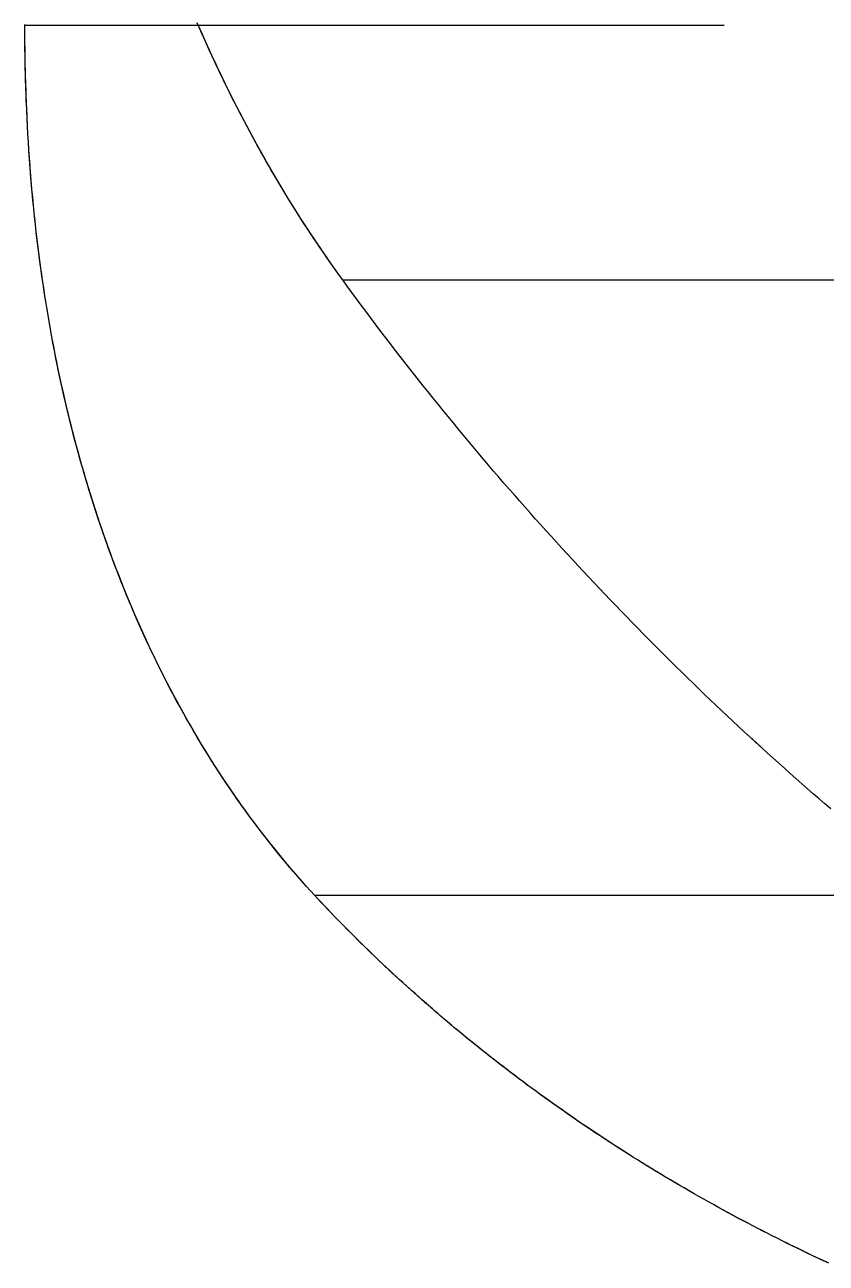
# Model space of a CAD drawing. Extents: x -11 to 23.5, y -3.8 to 3.8.
# Drawn here: x 0.801 to 1.259, y -3.392 to -2.683 of the extents above; entities that cross this region are included whole.
import ezdxf

# ---------------------------------------------------------------- set-up
doc = ezdxf.new("R2010")
doc.units = 0
doc.linetypes.add('PHL_CENTER', pattern=[0.75, 0.4, -0.35])
doc.linetypes.add('PHL_THICK', pattern=[0])
doc.layers.add('PROJECTION', color=7, linetype='CONTINUOUS')

msp = doc.modelspace()

# ---------------------------------------------------------------- linework, layer by layer
at = {"layer": 'PROJECTION', "color": 7, "linetype": 'PHL_THICK'}
for p, q in [((0.801003, -2.683608), (0.801003, -2.683139)), ((0.801025, -2.688003), (0.801003, -2.683608)), ((0.900967, -2.685332), (0.899661, -2.682325)), ((0.902283, -2.688332), (0.900967, -2.685332)), ((0.801059, -2.692407), (0.801025, -2.688003)), ((0.801109, -2.696821), (0.801059, -2.692407)), ((0.903611, -2.691326), (0.902283, -2.688332)), ((0.90495, -2.694314), (0.903611, -2.691326)), ((0.801175, -2.701245), (0.801109, -2.696821)), ((0.906301, -2.697296), (0.90495, -2.694314)), ((0.907663, -2.700271), (0.906301, -2.697296)), ((0.909036, -2.70324), (0.907663, -2.700271)), ((0.801258, -2.705677), (0.801175, -2.701245)), ((0.801358, -2.710119), (0.801258, -2.705677)), ((0.910421, -2.706202), (0.909036, -2.70324)), ((0.911817, -2.709158), (0.910421, -2.706202)), ((0.801475, -2.714568), (0.801358, -2.710119)), ((0.913225, -2.712108), (0.911817, -2.709158)), ((0.914644, -2.715051), (0.913225, -2.712108)), ((0.80161, -2.719027), (0.801475, -2.714568)), ((0.801763, -2.723493), (0.80161, -2.719027)), ((0.916074, -2.717987), (0.914644, -2.715051)), ((0.917517, -2.720917), (0.916074, -2.717987)), ((0.91897, -2.72384), (0.917517, -2.720917)), ((0.801934, -2.727967), (0.801763, -2.723493)), ((0.802124, -2.732449), (0.801934, -2.727967)), ((0.920436, -2.726757), (0.91897, -2.72384)), ((0.921913, -2.729668), (0.920436, -2.726757)), ((0.802333, -2.736938), (0.802124, -2.732449)), ((0.923402, -2.732571), (0.921913, -2.729668)), ((0.924902, -2.735468), (0.923402, -2.732571)), ((0.926415, -2.738358), (0.924902, -2.735468)), ((0.80256, -2.741433), (0.802333, -2.736938)), ((0.802808, -2.745936), (0.80256, -2.741433)), ((0.927939, -2.741242), (0.926415, -2.738358)), ((0.929475, -2.744118), (0.927939, -2.741242)), ((0.803075, -2.750445), (0.802808, -2.745936)), ((0.931022, -2.746989), (0.929475, -2.744118)), ((0.932582, -2.749852), (0.931022, -2.746989)), ((0.934154, -2.752708), (0.932582, -2.749852)), ((0.803362, -2.754961), (0.803075, -2.750445)), ((0.80367, -2.759482), (0.803362, -2.754961)), ((0.935737, -2.755558), (0.934154, -2.752708)), ((0.937333, -2.7584), (0.935737, -2.755558)), ((0.803998, -2.764007), (0.80367, -2.759482)), ((0.804347, -2.768532), (0.803998, -2.764007)), ((0.93894, -2.761236), (0.937333, -2.7584)), ((0.94056, -2.764065), (0.93894, -2.761236)), ((0.942191, -2.766886), (0.94056, -2.764065)), ((0.804716, -2.773056), (0.804347, -2.768532)), ((0.943835, -2.769701), (0.942191, -2.766886)), ((0.945491, -2.772509), (0.943835, -2.769701)), ((0.805106, -2.777579), (0.804716, -2.773056)), ((0.805275, -2.779456), (0.804875, -2.774913)), ((0.805518, -2.7821), (0.805106, -2.777579)), ((0.947159, -2.77531), (0.945491, -2.772509)), ((0.948839, -2.778103), (0.947159, -2.77531)), ((0.950531, -2.780888), (0.948839, -2.778103)), ((0.805696, -2.784004), (0.805275, -2.779456)), ((0.80595, -2.786621), (0.805518, -2.7821)), ((0.80614, -2.788555), (0.805696, -2.784004)), ((0.952233, -2.783664), (0.950531, -2.780888)), ((0.953946, -2.78643), (0.952233, -2.783664)), ((0.806403, -2.79114), (0.80595, -2.786621)), ((0.806606, -2.793109), (0.80614, -2.788555)), ((0.806878, -2.795657), (0.806403, -2.79114)), ((0.95567, -2.789187), (0.953946, -2.78643)), ((0.957405, -2.791934), (0.95567, -2.789187)), ((0.959151, -2.794672), (0.957405, -2.791934)), ((0.807094, -2.797665), (0.806606, -2.793109)), ((0.807375, -2.800172), (0.806878, -2.795657)), ((0.807605, -2.802218), (0.807094, -2.797665)), ((0.960908, -2.797401), (0.959151, -2.794672)), ((0.962675, -2.800121), (0.960908, -2.797401)), ((0.807893, -2.804685), (0.807375, -2.800172)), ((0.808137, -2.806766), (0.807605, -2.802218)), ((0.808434, -2.809196), (0.807893, -2.804685)), ((0.964454, -2.80283), (0.962675, -2.800121)), ((0.966243, -2.805531), (0.964454, -2.80283)), ((0.968043, -2.808223), (0.966243, -2.805531)), ((0.808692, -2.811309), (0.808137, -2.806766)), ((0.808996, -2.813703), (0.808434, -2.809196)), ((0.809269, -2.815848), (0.808692, -2.811309)), ((0.80958, -2.818208), (0.808996, -2.813703)), ((0.969855, -2.810904), (0.968043, -2.808223)), ((0.971677, -2.813577), (0.969855, -2.810904)), ((0.973509, -2.81624), (0.971677, -2.813577)), ((0.809869, -2.820381), (0.809269, -2.815848)), ((0.810187, -2.822709), (0.80958, -2.818208)), ((0.810491, -2.824909), (0.809869, -2.820381)), ((0.975353, -2.818893), (0.973509, -2.81624)), ((0.977208, -2.821537), (0.975353, -2.818893)), ((0.810817, -2.827207), (0.810187, -2.822709)), ((0.811136, -2.829432), (0.810491, -2.824909)), ((0.811469, -2.831701), (0.810817, -2.827207)), ((0.979074, -2.824172), (0.977208, -2.821537)), ((0.98095, -2.826797), (0.979074, -2.824172)), ((0.982837, -2.829413), (0.98095, -2.826797)), ((0.811803, -2.833949), (0.811136, -2.829432)), ((0.812144, -2.836191), (0.811469, -2.831701)), ((0.812494, -2.83846), (0.811803, -2.833949)), ((0.985451, -2.833005), (0.982837, -2.829413)), ((0.982837, -2.829413), (13.619163, -2.829413)), ((0.988077, -2.836596), (0.985451, -2.833005)), ((0.812842, -2.840677), (0.812144, -2.836191)), ((0.813207, -2.842964), (0.812494, -2.83846)), ((0.813563, -2.845159), (0.812842, -2.840677)), ((0.990715, -2.840184), (0.988077, -2.836596)), ((0.993366, -2.843768), (0.990715, -2.840184)), ((0.813944, -2.847463), (0.813207, -2.842964)), ((0.814307, -2.849636), (0.813563, -2.845159)), ((0.814704, -2.851954), (0.813944, -2.847463)), ((0.996028, -2.847349), (0.993366, -2.843768)), ((0.998704, -2.850927), (0.996028, -2.847349)), ((0.815075, -2.854108), (0.814307, -2.849636)), ((0.815487, -2.856439), (0.814704, -2.851954)), ((0.815867, -2.858575), (0.815075, -2.854108)), ((1.001391, -2.854501), (0.998704, -2.850927)), ((1.00409, -2.858072), (1.001391, -2.854501)), ((0.816293, -2.860917), (0.815487, -2.856439)), ((0.816682, -2.863036), (0.815867, -2.858575)), ((0.817123, -2.865387), (0.816293, -2.860917)), ((0.817521, -2.867492), (0.816682, -2.863036)), ((1.006801, -2.861638), (1.00409, -2.858072)), ((1.009523, -2.865201), (1.006801, -2.861638)), ((0.817977, -2.869851), (0.817123, -2.865387)), ((0.818384, -2.871942), (0.817521, -2.867492)), ((0.818854, -2.874306), (0.817977, -2.869851)), ((1.012257, -2.868759), (1.009523, -2.865201)), ((1.015002, -2.872312), (1.012257, -2.868759)), ((0.819271, -2.876382), (0.818384, -2.871942)), ((0.819756, -2.878753), (0.818854, -2.874306)), ((0.820181, -2.880811), (0.819271, -2.876382)), ((1.017759, -2.875861), (1.015002, -2.872312)), ((1.020527, -2.879406), (1.017759, -2.875861)), ((0.820681, -2.883192), (0.819756, -2.878753)), ((0.821114, -2.885229), (0.820181, -2.880811)), ((0.82163, -2.887623), (0.820681, -2.883192)), ((1.023306, -2.882945), (1.020527, -2.879406)), ((1.026095, -2.88648), (1.023306, -2.882945)), ((0.82207, -2.889635), (0.821114, -2.885229)), ((0.822604, -2.892045), (0.82163, -2.887623)), ((0.82305, -2.89403), (0.82207, -2.889635)), ((1.028896, -2.890009), (1.026095, -2.88648)), ((1.031707, -2.893533), (1.028896, -2.890009)), ((0.823602, -2.896459), (0.822604, -2.892045)), ((0.824053, -2.898413), (0.82305, -2.89403)), ((0.824624, -2.900863), (0.823602, -2.896459)), ((0.825079, -2.902784), (0.824053, -2.898413)), ((1.034528, -2.897051), (1.031707, -2.893533)), ((1.03736, -2.900564), (1.034528, -2.897051)), ((0.82567, -2.905254), (0.824624, -2.900863)), ((0.826129, -2.907143), (0.825079, -2.902784)), ((0.82674, -2.909631), (0.82567, -2.905254)), ((1.040202, -2.904071), (1.03736, -2.900564)), ((1.043054, -2.907572), (1.040202, -2.904071)), ((0.827202, -2.91149), (0.826129, -2.907143)), ((0.827832, -2.913995), (0.82674, -2.909631)), ((0.828298, -2.915824), (0.827202, -2.91149)), ((1.045915, -2.911067), (1.043054, -2.907572)), ((1.048787, -2.914555), (1.045915, -2.911067)), ((0.828948, -2.918344), (0.827832, -2.913995)), ((0.829418, -2.920145), (0.828298, -2.915824)), ((0.830088, -2.92268), (0.828948, -2.918344)), ((1.051668, -2.918037), (1.048787, -2.914555)), ((1.054559, -2.921512), (1.051668, -2.918037)), ((0.830562, -2.924453), (0.829418, -2.920145)), ((0.831251, -2.927001), (0.830088, -2.92268)), ((0.831729, -2.928747), (0.830562, -2.924453)), ((0.832437, -2.931308), (0.831251, -2.927001)), ((1.057459, -2.924981), (1.054559, -2.921512)), ((1.060369, -2.928442), (1.057459, -2.924981)), ((0.832918, -2.933026), (0.831729, -2.928747)), ((0.833647, -2.9356), (0.832437, -2.931308)), ((0.834131, -2.937289), (0.832918, -2.933026)), ((1.063288, -2.931897), (1.060369, -2.928442)), ((1.066215, -2.935344), (1.063288, -2.931897)), ((0.83488, -2.939877), (0.833647, -2.9356)), ((0.835366, -2.941536), (0.834131, -2.937289)), ((0.836136, -2.944137), (0.83488, -2.939877)), ((1.069152, -2.938785), (1.066215, -2.935344)), ((1.072098, -2.942217), (1.069152, -2.938785)), ((0.836624, -2.945767), (0.835366, -2.941536)), ((0.837415, -2.94838), (0.836136, -2.944137)), ((0.837905, -2.949981), (0.836624, -2.945767)), ((0.838717, -2.952606), (0.837415, -2.94838)), ((1.075052, -2.945643), (1.072098, -2.942217)), ((1.078015, -2.949061), (1.075052, -2.945643)), ((0.839208, -2.95418), (0.837905, -2.949981)), ((0.840041, -2.956815), (0.838717, -2.952606)), ((0.840534, -2.95836), (0.839208, -2.95418)), ((1.080987, -2.952472), (1.078015, -2.949061)), ((1.083968, -2.955876), (1.080987, -2.952472)), ((0.841388, -2.961007), (0.840041, -2.956815)), ((0.841882, -2.962523), (0.840534, -2.95836)), ((0.842758, -2.965181), (0.841388, -2.961007)), ((0.843253, -2.966668), (0.841882, -2.962523)), ((1.086957, -2.959271), (1.083968, -2.955876)), ((1.089954, -2.962659), (1.086957, -2.959271)), ((0.84415, -2.969336), (0.842758, -2.965181)), ((0.844645, -2.970794), (0.843253, -2.966668)), ((0.845564, -2.973472), (0.84415, -2.969336)), ((1.09296, -2.96604), (1.089954, -2.962659)), ((1.095975, -2.969412), (1.09296, -2.96604)), ((1.098997, -2.972777), (1.095975, -2.969412)), ((0.84606, -2.974902), (0.844645, -2.970794)), ((0.847, -2.97759), (0.845564, -2.973472)), ((0.847496, -2.978992), (0.84606, -2.974902)), ((1.102027, -2.976133), (1.098997, -2.972777)), ((1.105066, -2.979482), (1.102027, -2.976133)), ((0.848459, -2.981687), (0.847, -2.97759)), ((0.848954, -2.983061), (0.847496, -2.978992)), ((0.849939, -2.985766), (0.848459, -2.981687)), ((0.850433, -2.987111), (0.848954, -2.983061)), ((1.108112, -2.982822), (1.105066, -2.979482)), ((1.111166, -2.986155), (1.108112, -2.982822)), ((0.851441, -2.989824), (0.849939, -2.985766)), ((0.851934, -2.991141), (0.850433, -2.987111)), ((0.852964, -2.993862), (0.851441, -2.989824)), ((1.114228, -2.989479), (1.111166, -2.986155)), ((1.117298, -2.992794), (1.114228, -2.989479)), ((0.853456, -2.99515), (0.851934, -2.991141)), ((0.854508, -2.997878), (0.852964, -2.993862)), ((0.854999, -2.99914), (0.853456, -2.99515)), ((0.856074, -3.001874), (0.854508, -2.997878)), ((1.120375, -2.996101), (1.117298, -2.992794)), ((1.12346, -2.9994), (1.120375, -2.996101)), ((0.856563, -3.003109), (0.854999, -2.99914)), ((0.85766, -3.005848), (0.856074, -3.001874)), ((0.858148, -3.007056), (0.856563, -3.003109)), ((1.126552, -3.00269), (1.12346, -2.9994)), ((1.129651, -3.005972), (1.126552, -3.00269)), ((0.859268, -3.009802), (0.85766, -3.005848)), ((0.859753, -3.010982), (0.858148, -3.007056)), ((0.860896, -3.013734), (0.859268, -3.009802)), ((0.861379, -3.014886), (0.859753, -3.010982)), ((1.132757, -3.009244), (1.129651, -3.005972)), ((1.135871, -3.012508), (1.132757, -3.009244)), ((0.862545, -3.017644), (0.860896, -3.013734)), ((0.863024, -3.018767), (0.861379, -3.014886)), ((0.864214, -3.021532), (0.862545, -3.017644)), ((0.864689, -3.022627), (0.863024, -3.018767)), ((1.138992, -3.015763), (1.135871, -3.012508)), ((1.142119, -3.019009), (1.138992, -3.015763)), ((1.145254, -3.022246), (1.142119, -3.019009)), ((0.865903, -3.025396), (0.864214, -3.021532)), ((0.866375, -3.026464), (0.864689, -3.022627)), ((0.867611, -3.029237), (0.865903, -3.025396)), ((1.148395, -3.025474), (1.145254, -3.022246)), ((1.151543, -3.028693), (1.148395, -3.025474)), ((0.86808, -3.030279), (0.866375, -3.026464)), ((0.869339, -3.033055), (0.867611, -3.029237)), ((0.869804, -3.034071), (0.86808, -3.030279)), ((0.871087, -3.036849), (0.869339, -3.033055)), ((1.154697, -3.031902), (1.151543, -3.028693)), ((1.157858, -3.035102), (1.154697, -3.031902)), ((0.871548, -3.037841), (0.869804, -3.034071)), ((0.872854, -3.04062), (0.871087, -3.036849)), ((0.873312, -3.041588), (0.871548, -3.037841)), ((1.161026, -3.038293), (1.157858, -3.035102)), ((1.164199, -3.041474), (1.161026, -3.038293)), ((0.87464, -3.044368), (0.872854, -3.04062)), ((0.875094, -3.045313), (0.873312, -3.041588)), ((0.876444, -3.048091), (0.87464, -3.044368)), ((0.876896, -3.049013), (0.875094, -3.045313)), ((1.167379, -3.044646), (1.164199, -3.041474)), ((1.170566, -3.047807), (1.167379, -3.044646)), ((0.878268, -3.051791), (0.876444, -3.048091)), ((0.878715, -3.052689), (0.876896, -3.049013)), ((0.88011, -3.055467), (0.878268, -3.051791)), ((0.880552, -3.05634), (0.878715, -3.052689)), ((1.173758, -3.05096), (1.170566, -3.047807)), ((1.176956, -3.054102), (1.173758, -3.05096)), ((1.18016, -3.057234), (1.176956, -3.054102)), ((0.881971, -3.05912), (0.88011, -3.055467)), ((0.882407, -3.059965), (0.880552, -3.05634)), ((0.883851, -3.062748), (0.881971, -3.05912)), ((0.88428, -3.063566), (0.882407, -3.059965)), ((1.18337, -3.060357), (1.18016, -3.057234)), ((1.186586, -3.063469), (1.18337, -3.060357)), ((0.885748, -3.066352), (0.883851, -3.062748)), ((0.88617, -3.067142), (0.88428, -3.063566)), ((0.887664, -3.069932), (0.885748, -3.066352)), ((0.888077, -3.070693), (0.88617, -3.067142)), ((1.189807, -3.066572), (1.186586, -3.063469)), ((1.193034, -3.069664), (1.189807, -3.066572)), ((0.889597, -3.073488), (0.887664, -3.069932)), ((0.890002, -3.074218), (0.888077, -3.070693)), ((0.891549, -3.077019), (0.889597, -3.073488)), ((0.891943, -3.077718), (0.890002, -3.074218)), ((1.196266, -3.072746), (1.193034, -3.069664)), ((1.199504, -3.075818), (1.196266, -3.072746)), ((1.202747, -3.078879), (1.199504, -3.075818)), ((0.893517, -3.080525), (0.891549, -3.077019)), ((0.893901, -3.081194), (0.891943, -3.077718)), ((0.895502, -3.084005), (0.893517, -3.080525)), ((0.895875, -3.084644), (0.893901, -3.081194)), ((1.205995, -3.081929), (1.202747, -3.078879)), ((1.209248, -3.08497), (1.205995, -3.081929)), ((0.897504, -3.087459), (0.895502, -3.084005)), ((0.897866, -3.088069), (0.895875, -3.084644)), ((0.899522, -3.090887), (0.897504, -3.087459)), ((0.899873, -3.091469), (0.897866, -3.088069)), ((1.212506, -3.087999), (1.209248, -3.08497)), ((1.215769, -3.091018), (1.212506, -3.087999)), ((0.901556, -3.09429), (0.899522, -3.090887)), ((0.901896, -3.094843), (0.899873, -3.091469)), ((0.903606, -3.097666), (0.901556, -3.09429)), ((0.903935, -3.098192), (0.901896, -3.094843)), ((1.219037, -3.094026), (1.215769, -3.091018)), ((1.22231, -3.097023), (1.219037, -3.094026)), ((1.225587, -3.100009), (1.22231, -3.097023)), ((0.905672, -3.101016), (0.903606, -3.097666)), ((0.90599, -3.101516), (0.903935, -3.098192)), ((0.907754, -3.10434), (0.905672, -3.101016)), ((0.90806, -3.104814), (0.90599, -3.101516)), ((0.909851, -3.107638), (0.907754, -3.10434)), ((1.228869, -3.102984), (1.225587, -3.100009)), ((1.232156, -3.105948), (1.228869, -3.102984)), ((0.910145, -3.108087), (0.90806, -3.104814)), ((0.911964, -3.110911), (0.909851, -3.107638)), ((0.912246, -3.111335), (0.910145, -3.108087)), ((0.914091, -3.114157), (0.911964, -3.110911)), ((0.914362, -3.114557), (0.912246, -3.111335)), ((1.235447, -3.108901), (1.232156, -3.105948)), ((1.238742, -3.111843), (1.235447, -3.108901)), ((0.916234, -3.117377), (0.914091, -3.114157)), ((0.916493, -3.117753), (0.914362, -3.114557)), ((0.918391, -3.120571), (0.916234, -3.117377)), ((0.918638, -3.120924), (0.916493, -3.117753)), ((1.242041, -3.114773), (1.238742, -3.111843)), ((1.245345, -3.117692), (1.242041, -3.114773)), ((1.248652, -3.120599), (1.245345, -3.117692)), ((0.920563, -3.123738), (0.918391, -3.120571)), ((0.920798, -3.12407), (0.918638, -3.120924)), ((0.922749, -3.12688), (0.920563, -3.123738)), ((0.922972, -3.12719), (0.920798, -3.12407)), ((1.251964, -3.123495), (1.248652, -3.120599)), ((1.255279, -3.126379), (1.251964, -3.123495)), ((0.924949, -3.129995), (0.922749, -3.12688)), ((0.92516, -3.130284), (0.922972, -3.12719)), ((0.927164, -3.133084), (0.924949, -3.129995)), ((0.927363, -3.133353), (0.92516, -3.130284)), ((1.258598, -3.129252), (1.255279, -3.126379)), ((1.261922, -3.132113), (1.258598, -3.129252)), ((0.929392, -3.136147), (0.927164, -3.133084)), ((0.929579, -3.136396), (0.927363, -3.133353)), ((0.931634, -3.139184), (0.929392, -3.136147)), ((0.931809, -3.139413), (0.929579, -3.136396)), ((0.933889, -3.142194), (0.931634, -3.139184)), ((0.934052, -3.142405), (0.931809, -3.139413)), ((0.936158, -3.145178), (0.933889, -3.142194)), ((0.936309, -3.14537), (0.934052, -3.142405)), ((0.93844, -3.148136), (0.936158, -3.145178)), ((0.938579, -3.14831), (0.936309, -3.14537)), ((0.940735, -3.151067), (0.93844, -3.148136)), ((0.940862, -3.151224), (0.938579, -3.14831)), ((0.943042, -3.153972), (0.940735, -3.151067)), ((0.943157, -3.154113), (0.940862, -3.151224)), ((0.945362, -3.156851), (0.943042, -3.153972)), ((0.945466, -3.156975), (0.943157, -3.154113)), ((0.947695, -3.159703), (0.945362, -3.156851)), ((0.947786, -3.159812), (0.945466, -3.156975)), ((0.95004, -3.162529), (0.947695, -3.159703)), ((0.950119, -3.162622), (0.947786, -3.159812)), ((0.952397, -3.165328), (0.95004, -3.162529)), ((0.952465, -3.165407), (0.950119, -3.162622)), ((0.954765, -3.168101), (0.952397, -3.165328)), ((0.954822, -3.168165), (0.952465, -3.165407)), ((0.957146, -3.170847), (0.954765, -3.168101)), ((0.957191, -3.170898), (0.954822, -3.168165)), ((0.959538, -3.173567), (0.957146, -3.170847)), ((0.959571, -3.173604), (0.957191, -3.170898)), ((0.961941, -3.17626), (0.959538, -3.173567)), ((0.961963, -3.176285), (0.959571, -3.173604)), ((0.964356, -3.178927), (0.961941, -3.17626)), ((0.964367, -3.178939), (0.961963, -3.176285)), ((0.966781, -3.181567), (0.964356, -3.178927)), ((0.966781, -3.181567), (0.964367, -3.178939)), ((0.968591, -3.183516), (0.966781, -3.181567)), ((0.970411, -3.185463), (0.968591, -3.183516)), ((0.972241, -3.187408), (0.970411, -3.185463)), ((0.974082, -3.189352), (0.972241, -3.187408)), ((0.975933, -3.191294), (0.974082, -3.189352)), ((0.977794, -3.193233), (0.975933, -3.191294)), ((0.979666, -3.195172), (0.977794, -3.193233)), ((0.981548, -3.197107), (0.979666, -3.195172)), ((0.98344, -3.199041), (0.981548, -3.197107)), ((0.985343, -3.200973), (0.98344, -3.199041)), ((0.987256, -3.202903), (0.985343, -3.200973)), ((0.989179, -3.20483), (0.987256, -3.202903)), ((0.991112, -3.206756), (0.989179, -3.20483)), ((0.993056, -3.208679), (0.991112, -3.206756)), ((0.99501, -3.210599), (0.993056, -3.208679)), ((0.996975, -3.212518), (0.99501, -3.210599)), ((0.99895, -3.214434), (0.996975, -3.212518)), ((1.000935, -3.216347), (0.99895, -3.214434)), ((1.00293, -3.218258), (1.000935, -3.216347)), ((1.004936, -3.220167), (1.00293, -3.218258)), ((1.006952, -3.222073), (1.004936, -3.220167)), ((1.008978, -3.223976), (1.006952, -3.222073)), ((1.011014, -3.225876), (1.008978, -3.223976)), ((1.013061, -3.227774), (1.011014, -3.225876)), ((1.015118, -3.229669), (1.013061, -3.227774)), ((1.017186, -3.231562), (1.015118, -3.229669)), ((1.019263, -3.233451), (1.017186, -3.231562)), ((1.021351, -3.235338), (1.019263, -3.233451)), ((1.023449, -3.237221), (1.021351, -3.235338)), ((1.025558, -3.239102), (1.023449, -3.237221)), ((1.027676, -3.24098), (1.025558, -3.239102)), ((1.029805, -3.242854), (1.027676, -3.24098)), ((1.031945, -3.244725), (1.029805, -3.242854)), ((1.034094, -3.246594), (1.031945, -3.244725)), ((1.036254, -3.248459), (1.034094, -3.246594)), ((1.038423, -3.25032), (1.036254, -3.248459)), ((1.040604, -3.252179), (1.038423, -3.25032)), ((1.042794, -3.254034), (1.040604, -3.252179)), ((1.044994, -3.255886), (1.042794, -3.254034)), ((1.047205, -3.257734), (1.044994, -3.255886)), ((1.049426, -3.259578), (1.047205, -3.257734)), ((1.051658, -3.26142), (1.049426, -3.259578)), ((1.053899, -3.263257), (1.051658, -3.26142)), ((1.056151, -3.265091), (1.053899, -3.263257)), ((1.058413, -3.266922), (1.056151, -3.265091)), ((1.060685, -3.268748), (1.058413, -3.266922)), ((1.062967, -3.270571), (1.060685, -3.268748)), ((1.06526, -3.27239), (1.062967, -3.270571)), ((1.067562, -3.274205), (1.06526, -3.27239)), ((1.069875, -3.276017), (1.067562, -3.274205)), ((1.072198, -3.277824), (1.069875, -3.276017)), ((1.074532, -3.279627), (1.072198, -3.277824)), ((1.076875, -3.281427), (1.074532, -3.279627)), ((1.079229, -3.283222), (1.076875, -3.281427)), ((1.081593, -3.285013), (1.079229, -3.283222)), ((1.083967, -3.2868), (1.081593, -3.285013)), ((1.086351, -3.288583), (1.083967, -3.2868)), ((1.088745, -3.290361), (1.086351, -3.288583)), ((1.09115, -3.292135), (1.088745, -3.290361)), ((1.093564, -3.293905), (1.09115, -3.292135)), ((1.095989, -3.295671), (1.093564, -3.293905)), ((1.098424, -3.297431), (1.095989, -3.295671)), ((1.100869, -3.299188), (1.098424, -3.297431)), ((1.103325, -3.30094), (1.100869, -3.299188)), ((1.10579, -3.302687), (1.103325, -3.30094)), ((1.108266, -3.30443), (1.10579, -3.302687)), ((1.110752, -3.306168), (1.108266, -3.30443)), ((1.113247, -3.307902), (1.110752, -3.306168)), ((1.115424, -3.309398), (1.112923, -3.307671)), ((1.115753, -3.30963), (1.113247, -3.307902)), ((1.117934, -3.31112), (1.115424, -3.309398)), ((1.118268, -3.311353), (1.115753, -3.30963)), ((1.120455, -3.312837), (1.117934, -3.31112)), ((1.120792, -3.31307), (1.118268, -3.311353)), ((1.122985, -3.314548), (1.120455, -3.312837)), ((1.123324, -3.314781), (1.120792, -3.31307)), ((1.125524, -3.316255), (1.122985, -3.314548)), ((1.125865, -3.316486), (1.123324, -3.314781)), ((1.128073, -3.317955), (1.125524, -3.316255)), ((1.128414, -3.318185), (1.125865, -3.316486)), ((1.130632, -3.319651), (1.128073, -3.317955)), ((1.130971, -3.319877), (1.128414, -3.318185)), ((1.1332, -3.321342), (1.130632, -3.319651)), ((1.133537, -3.321563), (1.130971, -3.319877)), ((1.135778, -3.323026), (1.1332, -3.321342)), ((1.136111, -3.323244), (1.133537, -3.321563)), ((1.138365, -3.324706), (1.135778, -3.323026)), ((1.138693, -3.324917), (1.136111, -3.323244)), ((1.140962, -3.326379), (1.138365, -3.324706)), ((1.141284, -3.326585), (1.138693, -3.324917)), ((1.143569, -3.328048), (1.140962, -3.326379)), ((1.143883, -3.328246), (1.141284, -3.326585)), ((1.146185, -3.32971), (1.143569, -3.328048)), ((1.14649, -3.329901), (1.143883, -3.328246)), ((1.14881, -3.331367), (1.146185, -3.32971)), ((1.149106, -3.331549), (1.14649, -3.329901)), ((1.151445, -3.333018), (1.14881, -3.331367)), ((1.151729, -3.333191), (1.149106, -3.331549)), ((1.15409, -3.334664), (1.151445, -3.333018)), ((1.154361, -3.334826), (1.151729, -3.333191)), ((1.156744, -3.336303), (1.15409, -3.334664)), ((1.157001, -3.336455), (1.154361, -3.334826)), ((1.159407, -3.337937), (1.156744, -3.336303)), ((1.159647, -3.338084), (1.157001, -3.336455)), ((1.16208, -3.339565), (1.159407, -3.337937)), ((1.162304, -3.339693), (1.159647, -3.338084)), ((1.164763, -3.341187), (1.16208, -3.339565)), ((1.164968, -3.341302), (1.162304, -3.339693)), ((1.167455, -3.342803), (1.164763, -3.341187)), ((1.16764, -3.342904), (1.164968, -3.341302)), ((1.170156, -3.344413), (1.167455, -3.342803)), ((1.17032, -3.344499), (1.16764, -3.342904)), ((1.172867, -3.346016), (1.170156, -3.344413)), ((1.173008, -3.346088), (1.17032, -3.344499)), ((1.175587, -3.347614), (1.172867, -3.346016)), ((1.175703, -3.34767), (1.173008, -3.346088)), ((1.178316, -3.349205), (1.175587, -3.347614)), ((1.178407, -3.349245), (1.175703, -3.34767)), ((1.181055, -3.350791), (1.178316, -3.349205)), ((1.181118, -3.350813), (1.178407, -3.349245)), ((1.183804, -3.35237), (1.181055, -3.350791)), ((1.183837, -3.352375), (1.181118, -3.350813)), ((1.186561, -3.353941), (1.183804, -3.35237)), ((1.186564, -3.353929), (1.183837, -3.352375)), ((1.189325, -3.355506), (1.186561, -3.353941)), ((1.189299, -3.355476), (1.186564, -3.353929)), ((1.192041, -3.357017), (1.189299, -3.355476)), ((1.192097, -3.357064), (1.189325, -3.355506)), ((1.194791, -3.35855), (1.192041, -3.357017)), ((1.194877, -3.358613), (1.192097, -3.357064)), ((1.197549, -3.360076), (1.194791, -3.35855)), ((1.197664, -3.360156), (1.194877, -3.358613)), ((1.200314, -3.361595), (1.197549, -3.360076)), ((1.200459, -3.361691), (1.197664, -3.360156)), ((1.203087, -3.363107), (1.200314, -3.361595)), ((1.203262, -3.363218), (1.200459, -3.361691)), ((1.205867, -3.364612), (1.203087, -3.363107)), ((1.206071, -3.364738), (1.203262, -3.363218)), ((1.208655, -3.366109), (1.205867, -3.364612)), ((1.208889, -3.366251), (1.206071, -3.364738)), ((1.211451, -3.367599), (1.208655, -3.366109)), ((1.211713, -3.367755), (1.208889, -3.366251)), ((1.214254, -3.369082), (1.211451, -3.367599)), ((1.214546, -3.369252), (1.211713, -3.367755)), ((1.217064, -3.370558), (1.214254, -3.369082)), ((1.217385, -3.370741), (1.214546, -3.369252)), ((1.219882, -3.372026), (1.217064, -3.370558)), ((1.220232, -3.372223), (1.217385, -3.370741)), ((1.222707, -3.373486), (1.219882, -3.372026)), ((1.223086, -3.373697), (1.220232, -3.372223)), ((1.22554, -3.374939), (1.222707, -3.373486)), ((1.225947, -3.375163), (1.223086, -3.373697)), ((1.228379, -3.376385), (1.22554, -3.374939)), ((1.228815, -3.376621), (1.225947, -3.375163)), ((1.231227, -3.377823), (1.228379, -3.376385)), ((1.231691, -3.378072), (1.228815, -3.376621)), ((1.234081, -3.379254), (1.231227, -3.377823)), ((1.234574, -3.379514), (1.231691, -3.378072)), ((1.236943, -3.380677), (1.234081, -3.379254)), ((1.237464, -3.380949), (1.234574, -3.379514)), ((1.239811, -3.382092), (1.236943, -3.380677)), ((1.24036, -3.382375), (1.237464, -3.380949)), ((1.242687, -3.3835), (1.239811, -3.382092)), ((1.243264, -3.383794), (1.24036, -3.382375)), ((1.245571, -3.384899), (1.242687, -3.3835)), ((1.246175, -3.385204), (1.243264, -3.383794)), ((1.248461, -3.386292), (1.245571, -3.384899)), ((1.249093, -3.386607), (1.246175, -3.385204)), ((1.251358, -3.387676), (1.248461, -3.386292)), ((1.252018, -3.388001), (1.249093, -3.386607)), ((1.254262, -3.389052), (1.251358, -3.387676)), ((1.25495, -3.389387), (1.252018, -3.388001)), ((1.257174, -3.390421), (1.254262, -3.389052)), ((1.257888, -3.390765), (1.25495, -3.389387)), ((1.260092, -3.391781), (1.257174, -3.390421)), ((1.260834, -3.392135), (1.257888, -3.390765))]:
    msp.add_line(p, q, dxfattribs=at)
at = {"layer": 'PROJECTION', "color": 3, "linetype": 'PHL_CENTER'}
for p, q in [((0.801003, -2.683608), (13.800997, -2.683608)), ((0.801033, -2.688334), (0.801012, -2.683608)), ((0.901267, -2.68602), (0.899964, -2.683026)), ((0.902582, -2.689011), (0.901267, -2.68602)), ((0.801072, -2.693072), (0.801033, -2.688334)), ((0.801129, -2.697819), (0.801072, -2.693072)), ((0.90391, -2.691998), (0.902582, -2.689011)), ((0.905251, -2.694981), (0.90391, -2.691998)), ((0.801205, -2.702577), (0.801129, -2.697819)), ((0.906603, -2.69796), (0.905251, -2.694981)), ((0.907969, -2.700936), (0.906603, -2.69796)), ((0.801301, -2.707344), (0.801205, -2.702577)), ((0.801417, -2.71212), (0.801301, -2.707344)), ((0.909347, -2.703908), (0.907969, -2.700936)), ((0.910737, -2.706876), (0.909347, -2.703908)), ((0.91214, -2.70984), (0.910737, -2.706876)), ((0.801552, -2.716906), (0.801417, -2.71212)), ((0.913555, -2.712796), (0.91214, -2.70984)), ((0.91498, -2.715744), (0.913555, -2.712796)), ((0.801708, -2.7217), (0.801552, -2.716906)), ((0.916416, -2.718684), (0.91498, -2.715744)), ((0.917863, -2.721616), (0.916416, -2.718684)), ((0.91932, -2.72454), (0.917863, -2.721616)), ((0.801885, -2.726502), (0.801708, -2.7217)), ((0.802083, -2.731313), (0.801885, -2.726502)), ((0.920789, -2.727455), (0.91932, -2.72454)), ((0.922268, -2.730362), (0.920789, -2.727455)), ((0.802302, -2.73613), (0.802083, -2.731313)), ((0.923758, -2.733261), (0.922268, -2.730362)), ((0.925259, -2.736152), (0.923758, -2.733261)), ((0.802544, -2.740956), (0.802302, -2.73613)), ((0.802807, -2.745788), (0.802544, -2.740956)), ((0.926771, -2.739034), (0.925259, -2.736152)), ((0.928294, -2.741909), (0.926771, -2.739034)), ((0.929828, -2.744774), (0.928294, -2.741909)), ((0.803093, -2.750628), (0.802807, -2.745788)), ((0.931373, -2.747632), (0.929828, -2.744774)), ((0.932929, -2.750481), (0.931373, -2.747632)), ((0.803402, -2.755473), (0.803093, -2.750628)), ((0.803735, -2.760325), (0.803402, -2.755473)), ((0.934495, -2.753321), (0.932929, -2.750481)), ((0.936073, -2.756154), (0.934495, -2.753321)), ((0.937661, -2.758978), (0.936073, -2.756154)), ((0.804091, -2.765182), (0.803735, -2.760325)), ((0.939261, -2.761793), (0.937661, -2.758978)), ((0.940871, -2.764601), (0.939261, -2.761793)), ((0.804471, -2.770045), (0.804091, -2.765182)), ((0.804875, -2.774913), (0.804471, -2.770045)), ((0.942492, -2.767399), (0.940871, -2.764601)), ((0.944125, -2.77019), (0.942492, -2.767399)), ((0.945768, -2.772971), (0.944125, -2.77019)), ((0.947423, -2.775745), (0.945768, -2.772971)), ((0.949088, -2.77851), (0.947423, -2.775745)), ((0.950765, -2.781266), (0.949088, -2.77851)), ((0.952452, -2.784014), (0.950765, -2.781266)), ((0.954151, -2.786753), (0.952452, -2.784014)), ((0.95586, -2.789484), (0.954151, -2.786753)), ((0.957581, -2.792207), (0.95586, -2.789484)), ((0.959313, -2.79492), (0.957581, -2.792207)), ((0.961056, -2.797625), (0.959313, -2.79492)), ((0.96281, -2.800322), (0.961056, -2.797625)), ((0.964575, -2.80301), (0.96281, -2.800322)), ((0.966351, -2.805689), (0.964575, -2.80301)), ((0.968139, -2.80836), (0.966351, -2.805689)), ((0.969937, -2.811022), (0.968139, -2.80836)), ((0.971747, -2.813675), (0.969937, -2.811022)), ((0.973567, -2.81632), (0.971747, -2.813675)), ((0.975399, -2.818956), (0.973567, -2.81632)), ((0.977242, -2.821583), (0.975399, -2.818956)), ((0.979097, -2.824202), (0.977242, -2.821583)), ((0.980962, -2.826812), (0.979097, -2.824202)), ((0.982839, -2.829413), (0.980962, -2.826812)), ((0.985451, -2.833005), (0.982837, -2.829413)), ((0.982837, -2.829413), (13.619163, -2.829413)), ((0.988077, -2.836596), (0.985451, -2.833005)), ((0.990715, -2.840184), (0.988077, -2.836596)), ((0.993366, -2.843769), (0.990715, -2.840184)), ((0.996029, -2.84735), (0.993366, -2.843769)), ((0.998704, -2.850928), (0.996029, -2.84735)), ((1.001391, -2.854502), (0.998704, -2.850928)), ((1.00409, -2.858073), (1.001391, -2.854502)), ((1.006801, -2.861639), (1.00409, -2.858073)), ((1.009524, -2.865201), (1.006801, -2.861639)), ((1.012258, -2.86876), (1.009524, -2.865201)), ((1.015003, -2.872313), (1.012258, -2.86876)), ((1.01776, -2.875863), (1.015003, -2.872313)), ((1.020528, -2.879407), (1.01776, -2.875863)), ((1.023307, -2.882946), (1.020528, -2.879407)), ((1.026096, -2.886481), (1.023307, -2.882946)), ((1.028897, -2.89001), (1.026096, -2.886481)), ((1.031708, -2.893534), (1.028897, -2.89001)), ((1.034529, -2.897053), (1.031708, -2.893534)), ((1.037361, -2.900566), (1.034529, -2.897053)), ((1.040203, -2.904073), (1.037361, -2.900566)), ((1.043055, -2.907573), (1.040203, -2.904073)), ((1.045917, -2.911068), (1.043055, -2.907573)), ((1.048789, -2.914557), (1.045917, -2.911068)), ((1.05167, -2.918039), (1.048789, -2.914557)), ((1.054561, -2.921514), (1.05167, -2.918039)), ((1.057461, -2.924983), (1.054561, -2.921514)), ((1.060371, -2.928445), (1.057461, -2.924983)), ((1.06329, -2.931899), (1.060371, -2.928445)), ((1.066217, -2.935347), (1.06329, -2.931899)), ((1.069154, -2.938787), (1.066217, -2.935347)), ((1.0721, -2.94222), (1.069154, -2.938787)), ((1.075054, -2.945646), (1.0721, -2.94222)), ((1.078018, -2.949064), (1.075054, -2.945646)), ((1.08099, -2.952475), (1.078018, -2.949064)), ((1.08397, -2.955878), (1.08099, -2.952475)), ((1.086959, -2.959274), (1.08397, -2.955878)), ((1.089957, -2.962662), (1.086959, -2.959274)), ((1.092963, -2.966043), (1.089957, -2.962662)), ((1.095977, -2.969415), (1.092963, -2.966043)), ((1.099, -2.97278), (1.095977, -2.969415)), ((1.10203, -2.976137), (1.099, -2.97278)), ((1.105069, -2.979485), (1.10203, -2.976137)), ((1.108115, -2.982826), (1.105069, -2.979485)), ((1.11117, -2.986158), (1.108115, -2.982826)), ((1.114232, -2.989482), (1.11117, -2.986158)), ((1.117301, -2.992798), (1.114232, -2.989482)), ((1.120378, -2.996105), (1.117301, -2.992798)), ((1.123463, -2.999404), (1.120378, -2.996105)), ((1.126555, -3.002694), (1.123463, -2.999404)), ((1.129655, -3.005975), (1.126555, -3.002694)), ((1.132761, -3.009248), (1.129655, -3.005975)), ((1.135875, -3.012512), (1.132761, -3.009248)), ((1.138995, -3.015767), (1.135875, -3.012512)), ((1.142123, -3.019013), (1.138995, -3.015767)), ((1.145258, -3.02225), (1.142123, -3.019013)), ((1.148399, -3.025478), (1.145258, -3.02225)), ((1.151547, -3.028697), (1.148399, -3.025478)), ((1.154701, -3.031906), (1.151547, -3.028697)), ((1.157863, -3.035106), (1.154701, -3.031906)), ((1.16103, -3.038297), (1.157863, -3.035106)), ((1.164204, -3.041478), (1.16103, -3.038297)), ((1.167384, -3.04465), (1.164204, -3.041478)), ((1.17057, -3.047812), (1.167384, -3.04465)), ((1.173763, -3.050964), (1.17057, -3.047812)), ((1.176961, -3.054107), (1.173763, -3.050964)), ((1.180165, -3.057239), (1.176961, -3.054107)), ((1.183375, -3.060362), (1.180165, -3.057239)), ((1.186591, -3.063474), (1.183375, -3.060362)), ((1.189812, -3.066577), (1.186591, -3.063474)), ((1.193039, -3.069669), (1.189812, -3.066577)), ((1.196271, -3.072751), (1.193039, -3.069669)), ((1.199509, -3.075823), (1.196271, -3.072751)), ((1.202752, -3.078884), (1.199509, -3.075823)), ((1.206, -3.081935), (1.202752, -3.078884)), ((1.209253, -3.084975), (1.206, -3.081935)), ((1.212512, -3.088004), (1.209253, -3.084975)), ((1.215775, -3.091023), (1.212512, -3.088004)), ((1.219043, -3.094031), (1.215775, -3.091023)), ((1.222316, -3.097028), (1.219043, -3.094031)), ((1.225593, -3.100015), (1.222316, -3.097028)), ((1.228875, -3.10299), (1.225593, -3.100015)), ((1.232162, -3.105954), (1.228875, -3.10299)), ((1.235453, -3.108907), (1.232162, -3.105954)), ((1.238748, -3.111848), (1.235453, -3.108907)), ((1.242048, -3.114779), (1.238748, -3.111848)), ((1.245351, -3.117697), (1.242048, -3.114779)), ((1.248659, -3.120605), (1.245351, -3.117697)), ((1.251971, -3.123501), (1.248659, -3.120605)), ((1.255286, -3.126385), (1.251971, -3.123501)), ((1.258605, -3.129258), (1.255286, -3.126385)), ((1.261929, -3.132119), (1.258605, -3.129258)), ((0.968621, -3.183548), (0.966781, -3.181567)), ((0.966781, -3.181567), (13.635219, -3.181567)), ((0.970472, -3.185528), (0.968621, -3.183548)), ((0.972333, -3.187505), (0.970472, -3.185528)), ((0.974204, -3.189481), (0.972333, -3.187505)), ((0.976087, -3.191454), (0.974204, -3.189481)), ((0.977979, -3.193425), (0.976087, -3.191454)), ((0.979883, -3.195394), (0.977979, -3.193425)), ((0.981796, -3.197361), (0.979883, -3.195394)), ((0.983721, -3.199325), (0.981796, -3.197361)), ((0.985655, -3.201287), (0.983721, -3.199325)), ((0.987601, -3.203247), (0.985655, -3.201287)), ((0.989556, -3.205204), (0.987601, -3.203247)), ((0.991523, -3.207159), (0.989556, -3.205204)), ((0.993499, -3.209111), (0.991523, -3.207159)), ((0.995486, -3.211061), (0.993499, -3.209111)), ((0.997484, -3.213007), (0.995486, -3.211061)), ((0.999492, -3.214952), (0.997484, -3.213007)), ((1.00151, -3.216893), (0.999492, -3.214952)), ((1.003539, -3.218832), (1.00151, -3.216893)), ((1.005578, -3.220768), (1.003539, -3.218832)), ((1.007628, -3.222701), (1.005578, -3.220768)), ((1.009687, -3.224631), (1.007628, -3.222701)), ((1.011758, -3.226558), (1.009687, -3.224631)), ((1.013838, -3.228482), (1.011758, -3.226558)), ((1.015929, -3.230403), (1.013838, -3.228482)), ((1.01803, -3.232321), (1.015929, -3.230403)), ((1.020142, -3.234236), (1.01803, -3.232321)), ((1.022264, -3.236148), (1.020142, -3.234236)), ((1.024396, -3.238056), (1.022264, -3.236148)), ((1.026538, -3.239961), (1.024396, -3.238056)), ((1.028691, -3.241863), (1.026538, -3.239961)), ((1.030854, -3.243761), (1.028691, -3.241863)), ((1.033027, -3.245655), (1.030854, -3.243761)), ((1.03521, -3.247546), (1.033027, -3.245655)), ((1.037403, -3.249434), (1.03521, -3.247546)), ((1.039607, -3.251318), (1.037403, -3.249434)), ((1.041821, -3.253199), (1.039607, -3.251318)), ((1.044045, -3.255075), (1.041821, -3.253199)), ((1.046279, -3.256948), (1.044045, -3.255075)), ((1.048524, -3.258817), (1.046279, -3.256948)), ((1.050779, -3.260683), (1.048524, -3.258817)), ((1.053043, -3.262544), (1.050779, -3.260683)), ((1.055318, -3.264401), (1.053043, -3.262544)), ((1.057603, -3.266255), (1.055318, -3.264401)), ((1.059898, -3.268104), (1.057603, -3.266255)), ((1.062203, -3.26995), (1.059898, -3.268104)), ((1.064518, -3.271791), (1.062203, -3.26995)), ((1.066844, -3.273628), (1.064518, -3.271791)), ((1.069179, -3.275461), (1.066844, -3.273628)), ((1.071525, -3.277289), (1.069179, -3.275461)), ((1.07388, -3.279113), (1.071525, -3.277289)), ((1.076246, -3.280933), (1.07388, -3.279113)), ((1.078621, -3.282748), (1.076246, -3.280933)), ((1.081007, -3.284559), (1.078621, -3.282748)), ((1.083402, -3.286366), (1.081007, -3.284559)), ((1.085807, -3.288167), (1.083402, -3.286366)), ((1.088223, -3.289965), (1.085807, -3.288167)), ((1.090648, -3.291757), (1.088223, -3.289965)), ((1.093084, -3.293545), (1.090648, -3.291757)), ((1.095529, -3.295328), (1.093084, -3.293545)), ((1.097984, -3.297106), (1.095529, -3.295328)), ((1.100449, -3.298879), (1.097984, -3.297106)), ((1.102924, -3.300648), (1.100449, -3.298879)), ((1.105409, -3.302411), (1.102924, -3.300648)), ((1.107904, -3.304169), (1.105409, -3.302411)), ((1.110408, -3.305923), (1.107904, -3.304169)), ((1.112923, -3.307671), (1.110408, -3.305923))]:
    msp.add_line(p, q, dxfattribs=at)

doc.saveas('drawing.dxf')
